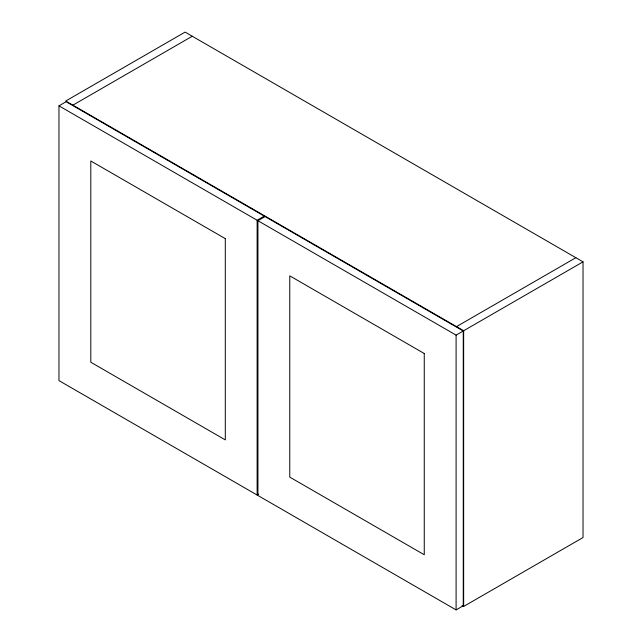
<?xml version="1.0" encoding="UTF-8"?>
<svg xmlns="http://www.w3.org/2000/svg" width="642" height="642" viewBox="0 0 642 642"><rect width="100%" height="100%" fill="white"/><g stroke="black" fill="none" stroke-linecap="round" stroke-linejoin="round"><path stroke-width="0.96" d="M58.968 105.85L66.126 101.709L264.295 216.121L257.129 220.254L58.968 105.85L58.968 380.618L257.129 495.03L258.726 494.107M72.891 105.16L192.271 36.233M257.932 220.72L265.09 216.579L463.259 330.991L463.259 605.767L456.093 609.9L257.932 495.488L257.932 220.72L456.093 335.124L463.259 330.991M456.494 326.626L575.874 257.707M583.032 261.84L185.105 32.1L65.733 101.019L463.652 330.758L583.032 261.84L583.032 537.531L463.652 606.457L462.063 605.534M463.652 330.758L463.652 606.457M456.093 335.124L456.093 609.9M257.129 220.254L257.129 495.03M225.302 238.639L90.803 160.981L90.803 362.24L225.302 439.89L225.302 238.639M424.258 353.509L289.767 275.851L289.767 477.11L424.258 554.76L424.258 353.509"/></g></svg>
